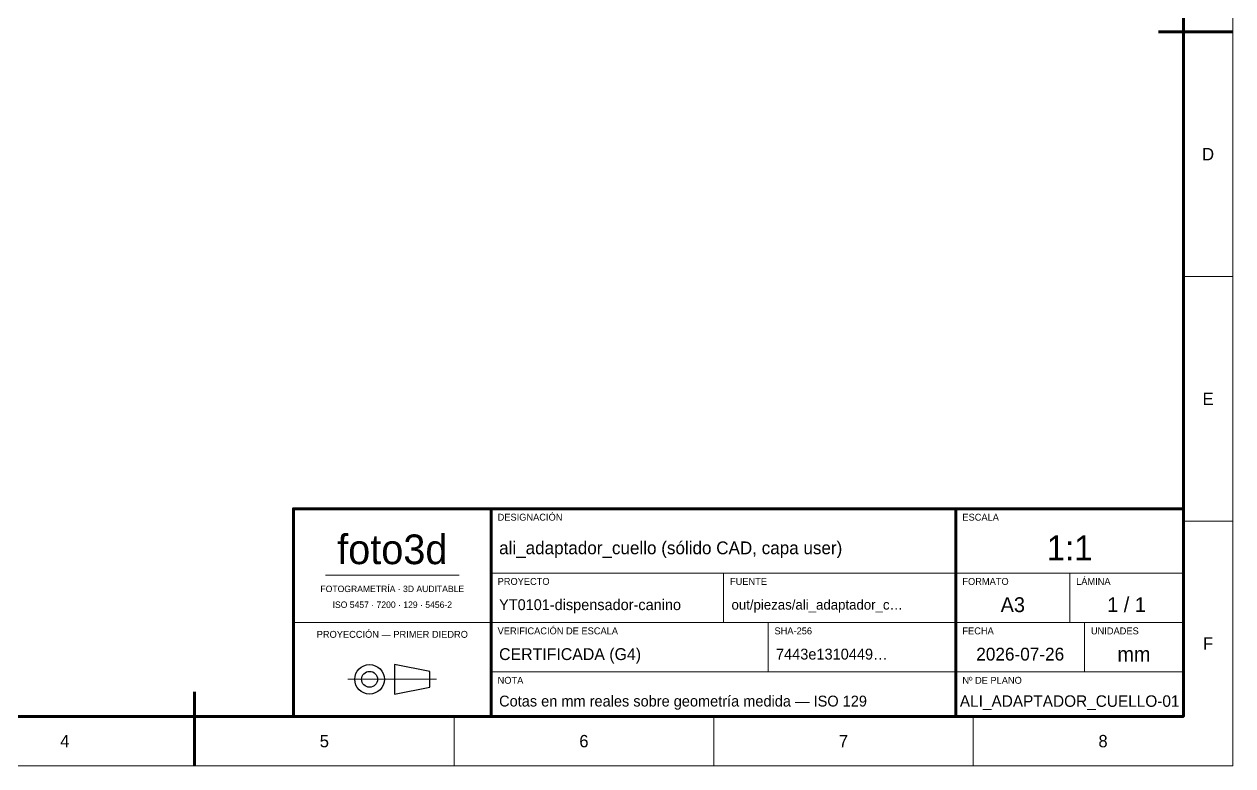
# Model space of a CAD drawing. Header units: millimetres. Extents: x 0 to 420, y 0 to 297.
# Drawn here: x 175.5 to 420, y 0 to 150 of the extents above; entities that cross this region are included whole.
import ezdxf
from ezdxf.enums import TextEntityAlignment as Align

# ---------------------------------------------------------------- set-up
doc = ezdxf.new("R2010")
doc.units = ezdxf.units.MM
for name, color, linetype, lineweight in [('FINA', 7, 'CONTINUOUS', 18), ('NORMA', 7, 'CONTINUOUS', 70), ('TEXTO', 7, 'CONTINUOUS', 25)]:
    doc.layers.add(name, color=color, linetype=linetype, lineweight=lineweight)

msp = doc.modelspace()

# ---------------------------------------------------------------- linework, layer by layer
at = {"layer": 'FINA'}
for p, q in [((410, 148.5), (420, 148.5)), ((410, 99), (420, 99)), ((410, 49.5), (420, 49.5)), ((236.5, 38.6), (263.5, 38.6)), ((270, 39), (364, 39)), ((317, 29), (317, 39)), ((364, 39), (410, 39)), ((387, 29), (387, 39)), ((230, 29), (270, 29)), ((270, 29), (364, 29)), ((326, 19), (326, 29)), ((364, 29), (410, 29)), ((390, 19), (390, 29)), ((241.03, 17.5), (258.97, 17.5)), ((270, 19), (364, 19)), ((364, 19), (410, 19)), ((210, 0), (210, 10)), ((262.5, 0), (262.5, 10)), ((315, 0), (315, 10)), ((367.5, 0), (367.5, 10))]:
    msp.add_line(p, q, dxfattribs=at)
msp.add_lwpolyline([(0, 0), (420, 0), (420, 297), (0, 297)], close=True, dxfattribs=at)
at = {"layer": 'NORMA'}
for p, q in [((420, 148.5), (405, 148.5)), ((270, 10), (270, 52)), ((364, 10), (364, 52)), ((210, 0), (210, 15))]:
    msp.add_line(p, q, dxfattribs=at)
for points in [[(20, 10), (410, 10), (410, 287), (20, 287)], [(230, 10), (410, 10), (410, 52), (230, 52)]]:
    msp.add_lwpolyline(points, close=True, dxfattribs=at)
at = {"layer": 'TEXTO'}
msp.add_lwpolyline([(250.46, 14.51), (257.59, 15.89), (257.59, 19.11), (250.46, 20.49)], close=True, dxfattribs=at)
for radius in [2.99, 1.61]:
    msp.add_circle((245.4, 17.5), radius, dxfattribs=at)

# ---------------------------------------------------------------- texts
for s, height, p in [('D', 2.5, (415, 123.75)), ('E', 2.5, (415, 74.25)), ('foto3d', 6, (250, 43.8)), ('1:1', 5, (387, 44.1)), ('FOTOGRAMETRÍA · 3D AUDITABLE', 1.3, (250, 35.8)), ('1 / 1', 3, (398.5, 32.6)), ('ISO 5457 · 7200 · 129 · 5456-2', 1.3, (250, 32.6)), ('A3', 3, (375.5, 32.6)), ('PROYECCIÓN — PRIMER DIEDRO', 1.4, (250, 26.6)), ('F', 2.5, (415, 24.75)), ('2026-07-26', 2.6, (377, 22.6)), ('mm', 3, (400, 22.6)), ('ALI_ADAPTADOR_CUELLO-01', 2.3261, (387, 13.1)), ('4', 2.5, (183.75, 5)), ('5', 2.5, (236.25, 5)), ('6', 2.5, (288.75, 5)), ('7', 2.5, (341.25, 5)), ('8', 2.5, (393.75, 5))]:
    msp.add_text(s, height=height, dxfattribs=at).set_placement(p, align=Align.MIDDLE_CENTER)
for s, p in [('DESIGNACIÓN', (271.3, 49.6)), ('ESCALA', (365.3, 49.6)), ('PROYECTO', (271.3, 36.6)), ('FUENTE', (318.3, 36.6)), ('FORMATO', (365.3, 36.6)), ('LÁMINA', (388.3, 36.6)), ('VERIFICACIÓN DE ESCALA', (271.3, 26.6)), ('SHA-256', (327.3, 26.6)), ('FECHA', (365.3, 26.6)), ('UNIDADES', (391.3, 26.6)), ('NOTA', (271.3, 16.6)), ('Nº DE PLANO', (365.3, 16.6))]:
    msp.add_text(s, height=1.4, dxfattribs=at).set_placement(p)
for s, height, p in [('ali_adaptador_cuello (sólido CAD, capa user)', 2.5795, (271.6, 44.1)), ('YT0101-dispensador-canino', 2.19, (271.6, 32.6)), ('out/piezas/ali_adaptador_c…', 2, (318.6, 32.6)), ('CERTIFICADA (G4)', 2.4, (271.6, 22.6)), ('7443e1310449…', 2.2, (327.6, 22.6)), ('Cotas en mm reales sobre geometría medida — ISO 129', 2.2, (271.6, 13.1))]:
    msp.add_text(s, height=height, dxfattribs=at).set_placement(p, align=Align.MIDDLE_LEFT)

doc.saveas('drawing.dxf')
